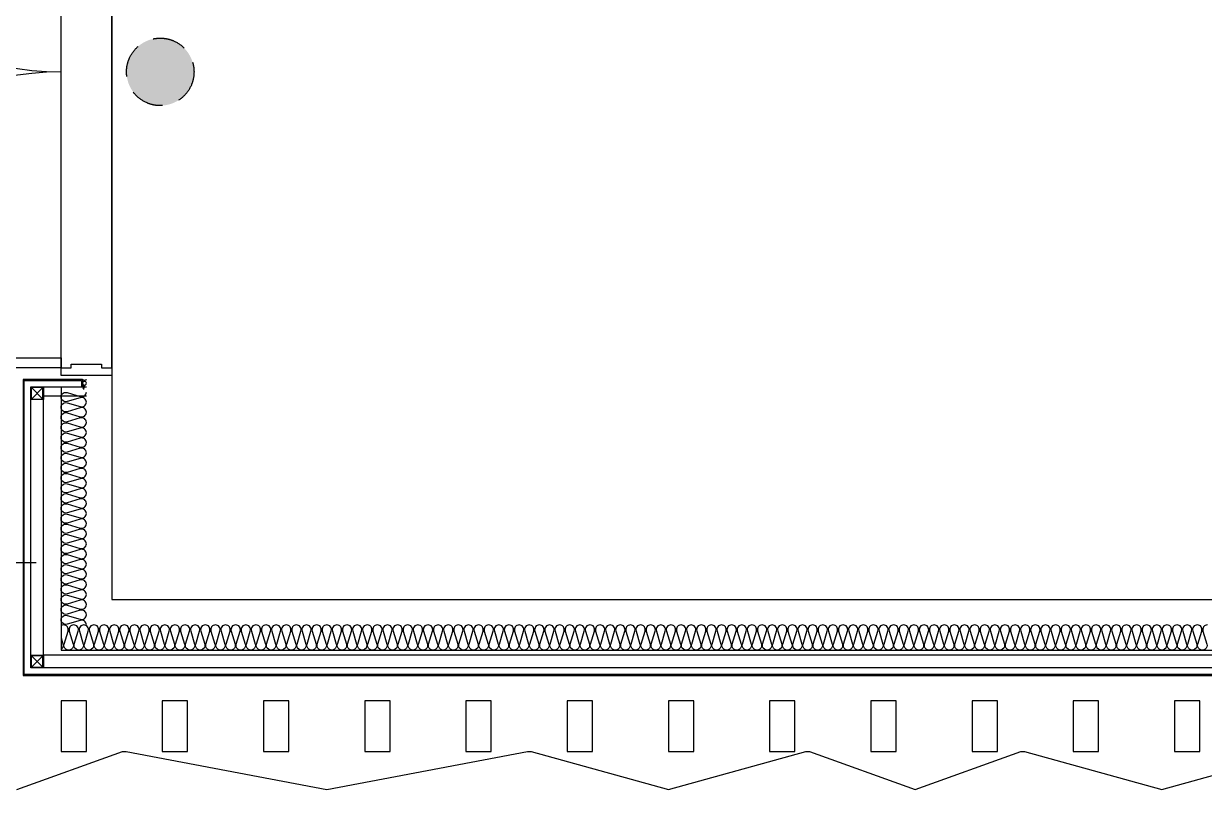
# Model space of a CAD drawing. Header units: millimetres. Extents: x -95754 to 177808, y 34455 to 149960.
# Drawn here: x 108956 to 113622, y 106755 to 109781 of the extents above; entities that cross this region are included whole.
import ezdxf

# ---------------------------------------------------------------- set-up
doc = ezdxf.new("R2010")
doc.units = ezdxf.units.MM
doc.header["$LTSCALE"] = 300
for name, pattern in [('CENTERX2', [4, 2.5, -0.5, 0.5, -0.5]), ('ghid', [3, 2, -1]), ('HID', [2.8, 1.8, -1])]:
    doc.linetypes.add(name, pattern=pattern)
for name, color, linetype in [('6FIN', 6, 'Continuous'), ('A-DOOR', 4, 'Continuous'), ('A-DOOR-1', 1, 'Continuous'), ('A-DOOR-8', 8, 'Continuous'), ('A-ELE-8', 8, 'Continuous'), ('A-FIN', 6, 'Continuous'), ('A-LOUVER', 6, 'Continuous'), ('A-SYM', 7, 'Continuous'), ('A-갑종방화문', 7, 'Continuous'), ('A-방화문표기', 6, 'ghid'), ('A-지붕바닥', 251, 'Continuous'), ('A-하지철물', 55, 'Continuous'), ('ISL', 251, 'Continuous'), ('loco_SCR', 1, 'Continuous'), ('SCREW', 6, 'Continuous'), ('SHEET', 6, 'Continuous'), ('보(girder)', 7, 'HID'), ('복합판넬', 6, 'Continuous'), ('우수계획', 7, 'Continuous'), ('코킹', 191, 'Continuous')]:
    doc.layers.add(name, color=color, linetype=linetype)
doc.layers.add('A-ETC-AREA', color=21, linetype='Continuous', plot=False)

# ---------------------------------------------------------------- blocks, each defined once
blk = doc.blocks.new('FSD-6')
at = {"layer": 'A-DOOR'}
for points in [[(-200, 2400), (-200, 2370), (-160, 2370), (-160, 2355), (-40, 2355), (-40, 2370), (0, 2370), (0, 2400)], [(-200, 2370), (-1330, 2370), (-1330, 2330), (-200, 2330)], [(-200, 30), (-1330, 30), (-1330, 70), (-200, 70)], [(-200, 0), (-200, 30), (-160, 30), (-160, 45), (-40, 45), (-40, 30), (0, 30), (0, 0)]]:
    blk.add_lwpolyline(points, close=True, dxfattribs=at)
at = {"layer": 'A-DOOR-1'}
for centre, start, end in [((-200, 2330), 180, 270), ((-200, 70), 90, 180)]:
    blk.add_arc(centre, 1130, start, end, dxfattribs=at)
at = {"layer": 'A-DOOR-8'}
for p, q in [((-200, 30), (-200, 2370)), ((0, 30), (0, 2370))]:
    blk.add_line(p, q, dxfattribs=at)
blk = doc.blocks.new('*U2290')
at = {"layer": '6FIN'}
blk.add_lwpolyline([(25.3, 50), (-24.7, 50), (-24.7, 0), (25.3, 0)], close=True, dxfattribs=at)
at = {"layer": 'SHEET', "color": 8}
for p, q in [((-22.2, 2.5), (22.8, 47.5)), ((22.8, 2.5), (-22.2, 47.5))]:
    blk.add_line(p, q, dxfattribs=at)
blk.add_lwpolyline([(22.3, 2.3), (-21.7, 2.3, -0.414214), (-22.4, 3), (-22.4, 47, -0.414214), (-21.7, 47.7), (22.3, 47.7, -0.414214), (23, 47), (23, 3, -0.414214)], format="xyb", close=True, dxfattribs=at)
blk = doc.blocks.new('screw-2')
at = {"layer": 'loco_SCR', "linetype": 'CENTERX2'}
blk.add_line((-8.6, 0), (20.1, 0), dxfattribs=at)
at = {"layer": 'loco_SCR'}
for p, q in [((-2.4, 1.6), (-1.7, 3)), ((-0.7, 0.3), (-2.2, 0.8)), ((0, 4), (0, -4)), ((0, 2), (12.5, 2)), ((4.2, 2.5), (2.4, -2.5)), ((5.9, 2.5), (4.1, -2.5)), ((7.6, 2.5), (5.8, -2.5)), ((9.3, 2.5), (7.5, -2.5)), ((11, 2.5), (10.3, 0.5)), ((16, 0), (11.1, 0.8)), ((16, 0), (12.4, -2)), ((16, 0), (12.5, 2)), ((-2.4, -1.6), (-1.7, -3)), ((-0.7, -0.3), (-2.2, -0.8)), ((0, -2), (12.4, -2)), ((9.8, -1), (9.2, -2.5))]:
    blk.add_line(p, q, dxfattribs=at)
for centre, radius, start, end in [((0, 0), 4, 90, 270), ((-2, 1.3), 0.5, 135, 249.90676), ((-2.1, 3.1), 0.393, 352.90945, 75.28993), ((-0.7, 0), 0.262, 273.80758, 86.54792), ((11.1, -0.6), 1.4, 70.8182, 270.52942), ((-2, -1.3), 0.5, 109.98259, 225), ((-2.1, -3), 0.393, 261.9149, 3.48676)]:
    blk.add_arc(centre, radius, start, end, dxfattribs=at)
blk = doc.blocks.new('A$Caf999d5d')
at = {"layer": 'A-FIN'}
for p, q in [((-1, 15), (25, 14.9)), ((3, 19), (29, 18.9)), ((25, 7.4), (25, 14.9)), ((28, 7.4), (25, 7.4)), ((29, 7.4), (25, 7.4)), ((29, 7.4), (29, 18.9))]:
    blk.add_line(p, q, dxfattribs=at)
at = {"layer": '코킹', "color": 1}
blk.add_circle((14.5, 7.5), 7.5, dxfattribs=at)
at = {"layer": '코킹', "color": 1, "extrusion": (0, 0, -1)}
blk.add_ellipse((-1, 7.5), major_axis=(0, 7.5), ratio=0.368706, start_param=0, end_param=3.141604, dxfattribs=at)
at = {"layer": 'SCREW', "xscale": 0.700000000000001, "yscale": 0.700000000000001, "zscale": 0.700000000000001, "rotation": 359.9997454971837}
blk.add_blockref('screw-2', (25, 11.2), dxfattribs=at)
blk = doc.blocks.new('SYM-갑종방화문')
at = {"layer": 'A-방화문표기'}
blk.add_hatch(color=251, dxfattribs=at).paths.add_polyline_path([(-600, 0, 1), (600, 0, 1)])
at = {"layer": 'A-방화문표기', "color": 251}
blk.add_circle((0, 0), 600, dxfattribs=at)
blk = doc.blocks.new('A$C1B410CB1')
at = {"layer": 'A-갑종방화문', "xscale": 0.1666666666666667, "yscale": 0.1666666666666667, "zscale": 0.1666666666666667}
blk.add_blockref('SYM-갑종방화문', (100, 100), dxfattribs=at)
blk = doc.blocks.new('A$Cacae0627')
at = {"layer": '우수계획', "color": 1}
for p, q in [((0, 528), (0, -528)), ((-528, 0), (528, 0))]:
    blk.add_line(p, q, dxfattribs=at)
at = {"layer": '우수계획', "color": 6, "lineweight": -3}
blk.add_lwpolyline([(-250, 250), (250, 250), (250, -250), (-250, -250)], close=True, dxfattribs=at)
blk.add_circle((0, 0), 167, dxfattribs=at)
blk = doc.blocks.new('A$C2f499a12')
at = {"layer": 'A-SYM', "xscale": 0.3749999999999939, "yscale": 0.3749999999999939, "zscale": 0.3749999999999939}
blk.add_blockref('A$Cacae0627', (307.6, 197.9), dxfattribs=at)

msp = doc.modelspace()

# ---------------------------------------------------------------- linework, layer by layer
at = {"layer": 'A-ELE-8', "elevation": 0}
msp.add_lwpolyline([(108928.6, 106755), (109346.1, 106905), (109346.1, 106905), (109361.1, 106905), (109361.1, 106905), (110153.6, 106755), (110946.1, 106905), (110946.1, 106905), (110961.1, 106905), (110961.1, 106905), (111503.6, 106755), (112046.1, 106905), (112046.1, 106905), (112061.1, 106905), (112061.1, 106905), (112478.6, 106755), (112896.1, 106905), (112896.1, 106905), (112911.1, 106905), (112911.1, 106905), (113453.6, 106755), (113996.1, 106905)], dxfattribs=at)
at = {"layer": 'A-ETC-AREA'}
msp.add_lwpolyline([(109303.6, 107505), (145803.6, 107505), (145803.6, 123005), (109303.6, 123005)], close=True, dxfattribs=at)
at = {"layer": 'A-LOUVER', "elevation": 0}
for points in [[(109103.6, 106905), (109203.6, 106905), (109203.6, 107105), (109103.6, 107105)], [(109503.6, 106905), (109603.6, 106905), (109603.6, 107105), (109503.6, 107105)], [(109903.6, 106905), (110003.6, 106905), (110003.6, 107105), (109903.6, 107105)], [(110303.6, 106905), (110403.6, 106905), (110403.6, 107105), (110303.6, 107105)], [(110703.6, 106905), (110803.6, 106905), (110803.6, 107105), (110703.6, 107105)], [(111103.6, 106905), (111203.6, 106905), (111203.6, 107105), (111103.6, 107105)], [(111503.6, 106905), (111603.6, 106905), (111603.6, 107105), (111503.6, 107105)], [(111903.6, 106905), (112003.6, 106905), (112003.6, 107105), (111903.6, 107105)], [(112303.6, 106905), (112403.6, 106905), (112403.6, 107105), (112303.6, 107105)], [(112703.6, 106905), (112803.6, 106905), (112803.6, 107105), (112703.6, 107105)]]:
    msp.add_lwpolyline(points, close=True, dxfattribs=at)
at = {"layer": 'A-LOUVER'}
for points in [[(113103.6, 106905), (113203.6, 106905), (113203.6, 107105), (113103.6, 107105)], [(113503.6, 106905), (113603.6, 106905), (113603.6, 107105), (113503.6, 107105)]]:
    msp.add_lwpolyline(points, close=True, dxfattribs=at)
at = {"layer": 'A-하지철물', "elevation": 0}
for points in [[(145953.6, 108745), (146173.6, 108745), (146173.6, 107235), (108983.6, 107235), (108983.6, 108345), (109203.6, 108345)], [(145953.6, 108695), (146123.6, 108695), (146123.6, 107285), (109033.6, 107285), (109033.6, 108310), (109203.6, 108310)]]:
    msp.add_lwpolyline(points, dxfattribs=at)
at = {"layer": 'ISL'}
msp.add_lwpolyline([(109103.6, 108345), (109103.6, 107305), (146053.6, 107305), (146053.6, 108745)], dxfattribs=at)
msp.add_lwpolyline([(109183.8, 108345, -0.006791), (109183.3, 108345)], format="xyb", dxfattribs=at)
at = {"layer": 'ISL', "elevation": 0}
for points in [[(109203.6, 107405, 0.509267), (109179.3, 107422.7), (109127.8, 107407.4, -1.372593), (109127.8, 107442.7), (109179.3, 107427.4, 0.509267), (109203.6, 107445, 0.509267), (109179.3, 107462.7), (109127.8, 107447.4, -1.372593), (109127.8, 107482.7), (109179.3, 107467.4, 0.509267), (109203.6, 107485, 0.509267), (109179.3, 107502.7), (109127.8, 107487.4, -1.372593), (109127.8, 107522.7), (109179.3, 107507.4, 0.509267), (109203.6, 107525, 0.509267), (109179.3, 107542.7), (109127.8, 107527.4, -1.372593), (109127.8, 107562.7), (109179.3, 107547.4, 0.509267), (109203.6, 107565, 0.509267), (109179.3, 107582.7), (109127.8, 107567.4, -1.372593), (109127.8, 107602.7), (109179.3, 107587.4, 0.509267), (109203.6, 107605, 0.509267), (109179.3, 107622.7), (109127.8, 107607.4, -1.372593), (109127.8, 107642.7), (109179.3, 107627.4, 0.509267), (109203.6, 107645, 0.509267), (109179.3, 107662.7), (109127.8, 107647.4, -1.372593), (109127.8, 107682.7), (109179.3, 107667.4, 0.509267), (109203.6, 107685, 0.509267), (109179.3, 107702.7), (109127.8, 107687.4, -1.372593), (109127.8, 107722.7), (109179.3, 107707.4, 0.509267), (109203.6, 107725, 0.509267), (109179.3, 107742.7), (109127.8, 107727.4, -1.372593), (109127.8, 107762.7), (109179.3, 107747.4, 0.509267), (109203.6, 107765, 0.509267), (109179.3, 107782.7), (109127.8, 107767.4, -1.372593), (109127.8, 107802.7), (109179.3, 107787.4, 0.509267), (109203.6, 107805, 0.509267), (109179.3, 107822.7), (109127.8, 107807.4, -1.372593), (109127.8, 107842.7), (109179.3, 107827.4, 0.509267), (109203.6, 107845, 0.509267), (109179.3, 107862.7), (109127.8, 107847.4, -1.372593), (109127.8, 107882.7), (109179.3, 107867.4, 0.509267), (109203.6, 107885, 0.509267), (109179.3, 107902.7), (109127.8, 107887.4, -1.372593), (109127.8, 107922.7), (109179.3, 107907.4, 0.509267), (109203.6, 107925, 0.509267), (109179.3, 107942.7), (109127.8, 107927.4, -1.372593), (109127.8, 107962.7), (109179.3, 107947.4, 0.509267), (109203.6, 107965, 0.509267), (109179.3, 107982.7), (109127.8, 107967.4, -1.372593), (109127.8, 108002.7), (109179.3, 107987.4, 0.509267), (109203.6, 108005, 0.509267), (109179.3, 108022.7), (109127.8, 108007.4, -1.372593), (109127.8, 108042.7), (109179.3, 108027.4, 0.509267), (109203.6, 108045, 0.509267), (109179.3, 108062.7), (109127.8, 108047.4, -1.372593), (109127.8, 108082.7), (109179.3, 108067.4, 0.509267), (109203.6, 108085, 0.509267), (109179.3, 108102.7), (109127.8, 108087.4, -1.372593), (109127.8, 108122.7), (109179.3, 108107.4, 0.509267), (109203.6, 108125, 0.509267), (109179.3, 108142.7), (109127.8, 108127.4, -1.372593), (109127.8, 108162.7), (109179.3, 108147.4, 0.509267), (109203.6, 108165, 0.509267), (109179.3, 108182.7), (109127.8, 108167.4, -1.372593), (109127.8, 108202.7), (109179.3, 108187.4, 0.509267), (109203.6, 108205, 0.509267), (109179.3, 108222.7), (109127.8, 108207.4, -1.372593), (109127.8, 108242.7), (109179.3, 108227.4, 0.509267), (109203.6, 108245, 0.509267), (109179.3, 108262.7), (109127.8, 108247.4, -1.372593), (109127.8, 108282.7), (109179.3, 108267.4, 0.509267), (109203.6, 108285, 0.509267), (109179.3, 108302.7), (109127.8, 108287.4, -1.372593), (109127.8, 108322.7), (109179.3, 108307.4, 0.509267), (109203.6, 108325)], [(113633.6, 107405, 0.509267), (113615.9, 107380.8), (113631.2, 107329.3, -1.372593), (113595.9, 107329.3), (113611.2, 107380.8, 0.509267), (113593.6, 107405, 0.509267), (113575.9, 107380.8), (113591.2, 107329.3, -1.372593), (113555.9, 107329.3), (113571.2, 107380.8, 0.509267), (113553.6, 107405, 0.509267), (113535.9, 107380.8), (113551.2, 107329.3, -1.372593), (113515.9, 107329.3), (113531.2, 107380.8, 0.509267), (113513.6, 107405, 0.509267), (113495.9, 107380.8), (113511.2, 107329.3, -1.372593), (113475.9, 107329.3), (113491.2, 107380.8, 0.509267), (113473.6, 107405, 0.509267), (113455.9, 107380.8), (113471.2, 107329.3, -1.372593), (113435.9, 107329.3), (113451.2, 107380.8, 0.509267), (113433.6, 107405, 0.509267), (113415.9, 107380.8), (113431.2, 107329.3, -1.372593), (113395.9, 107329.3), (113411.2, 107380.8, 0.509267), (113393.6, 107405, 0.509267), (113375.9, 107380.8), (113391.2, 107329.3, -1.372593), (113355.9, 107329.3), (113371.2, 107380.8, 0.509267), (113353.6, 107405, 0.509267), (113335.9, 107380.8), (113351.2, 107329.3, -1.372593), (113315.9, 107329.3), (113331.2, 107380.8, 0.509267), (113313.6, 107405, 0.509267), (113295.9, 107380.8), (113311.2, 107329.3, -1.372593), (113275.9, 107329.3), (113291.2, 107380.8, 0.509267), (113273.6, 107405, 0.509267), (113255.9, 107380.8), (113271.2, 107329.3, -1.372593), (113235.9, 107329.3), (113251.2, 107380.8, 0.509267), (113233.6, 107405, 0.509267), (113215.9, 107380.8), (113231.2, 107329.3, -1.372593), (113195.9, 107329.3), (113211.2, 107380.8, 0.509267), (113193.6, 107405, 0.509267), (113175.9, 107380.8), (113191.2, 107329.3, -1.372593), (113155.9, 107329.3), (113171.2, 107380.8, 0.509267), (113153.6, 107405, 0.509267), (113135.9, 107380.8), (113151.2, 107329.3, -1.372593), (113115.9, 107329.3), (113131.2, 107380.8, 0.509267), (113113.6, 107405, 0.509267), (113095.9, 107380.8), (113111.2, 107329.3, -1.372593), (113075.9, 107329.3), (113091.2, 107380.8, 0.509267), (113073.6, 107405, 0.509267), (113055.9, 107380.8), (113071.2, 107329.3, -1.372593), (113035.9, 107329.3), (113051.2, 107380.8, 0.509267), (113033.6, 107405, 0.509267), (113015.9, 107380.8), (113031.2, 107329.3, -1.372593), (112995.9, 107329.3), (113011.2, 107380.8, 0.509267), (112993.6, 107405, 0.509267), (112975.9, 107380.8), (112991.2, 107329.3, -1.372593), (112955.9, 107329.3), (112971.2, 107380.8, 0.509267), (112953.6, 107405, 0.509267), (112935.9, 107380.8), (112951.2, 107329.3, -1.372593), (112915.9, 107329.3), (112931.2, 107380.8, 0.509267), (112913.6, 107405, 0.509267), (112895.9, 107380.8), (112911.2, 107329.3, -1.372593), (112875.9, 107329.3), (112891.2, 107380.8, 0.509267), (112873.6, 107405, 0.509267), (112855.9, 107380.8), (112871.2, 107329.3, -1.372593), (112835.9, 107329.3), (112851.2, 107380.8, 0.509267), (112833.6, 107405, 0.509267), (112815.9, 107380.8), (112831.2, 107329.3, -1.372593), (112795.9, 107329.3), (112811.2, 107380.8, 0.509267), (112793.6, 107405, 0.509267), (112775.9, 107380.8), (112791.2, 107329.3, -1.372593), (112755.9, 107329.3), (112771.2, 107380.8, 0.509267), (112753.6, 107405, 0.509267), (112735.9, 107380.8), (112751.2, 107329.3, -1.372593), (112715.9, 107329.3), (112731.2, 107380.8, 0.509267), (112713.6, 107405, 0.509267), (112695.9, 107380.8), (112711.2, 107329.3, -1.372593), (112675.9, 107329.3), (112691.2, 107380.8, 0.509267), (112673.6, 107405, 0.509267), (112655.9, 107380.8), (112671.2, 107329.3, -1.372593), (112635.9, 107329.3), (112651.2, 107380.8, 0.509267), (112633.6, 107405, 0.509267), (112615.9, 107380.8), (112631.2, 107329.3, -1.372593), (112595.9, 107329.3), (112611.2, 107380.8, 0.509267), (112593.6, 107405, 0.509267), (112575.9, 107380.8), (112591.2, 107329.3, -1.372593), (112555.9, 107329.3), (112571.2, 107380.8, 0.509267), (112553.6, 107405, 0.509267), (112535.9, 107380.8), (112551.2, 107329.3, -1.372593), (112515.9, 107329.3), (112531.2, 107380.8, 0.509267), (112513.6, 107405, 0.509267), (112495.9, 107380.8), (112511.2, 107329.3, -1.372593), (112475.9, 107329.3), (112491.2, 107380.8, 0.509267), (112473.6, 107405, 0.509267), (112455.9, 107380.8), (112471.2, 107329.3, -1.372593), (112435.9, 107329.3), (112451.2, 107380.8, 0.509267), (112433.6, 107405, 0.509267), (112415.9, 107380.8), (112431.2, 107329.3, -1.372593), (112395.9, 107329.3), (112411.2, 107380.8, 0.509267), (112393.6, 107405, 0.509267), (112375.9, 107380.8), (112391.2, 107329.3, -1.372593), (112355.9, 107329.3), (112371.2, 107380.8, 0.509267), (112353.6, 107405, 0.509267), (112335.9, 107380.8), (112351.2, 107329.3, -1.372593), (112315.9, 107329.3), (112331.2, 107380.8, 0.509267), (112313.6, 107405, 0.509267), (112295.9, 107380.8), (112311.2, 107329.3, -1.372593), (112275.9, 107329.3), (112291.2, 107380.8, 0.509267), (112273.6, 107405, 0.509267), (112255.9, 107380.8), (112271.2, 107329.3, -1.372593), (112235.9, 107329.3), (112251.2, 107380.8, 0.509267), (112233.6, 107405, 0.509267), (112215.9, 107380.8), (112231.2, 107329.3, -1.372593), (112195.9, 107329.3), (112211.2, 107380.8, 0.509267), (112193.6, 107405, 0.509267), (112175.9, 107380.8), (112191.2, 107329.3, -1.372593), (112155.9, 107329.3), (112171.2, 107380.8, 0.509267), (112153.6, 107405, 0.509267), (112135.9, 107380.8), (112151.2, 107329.3, -1.372593), (112115.9, 107329.3), (112131.2, 107380.8, 0.509267), (112113.6, 107405, 0.509267), (112095.9, 107380.8), (112111.2, 107329.3, -1.372593), (112075.9, 107329.3), (112091.2, 107380.8, 0.509267), (112073.6, 107405, 0.509267), (112055.9, 107380.8), (112071.2, 107329.3, -1.372593), (112035.9, 107329.3), (112051.2, 107380.8, 0.509267), (112033.6, 107405, 0.509267), (112015.9, 107380.8), (112031.2, 107329.3, -1.372593), (111995.9, 107329.3), (112011.2, 107380.8, 0.509267), (111993.6, 107405, 0.509267), (111975.9, 107380.8), (111991.2, 107329.3, -1.372593), (111955.9, 107329.3), (111971.2, 107380.8, 0.509267), (111953.6, 107405, 0.509267), (111935.9, 107380.8), (111951.2, 107329.3, -1.372593), (111915.9, 107329.3), (111931.2, 107380.8, 0.509267), (111913.6, 107405, 0.509267), (111895.9, 107380.8), (111911.2, 107329.3, -1.372593), (111875.9, 107329.3), (111891.2, 107380.8, 0.509267), (111873.6, 107405, 0.509267), (111855.9, 107380.8), (111871.2, 107329.3, -1.372593), (111835.9, 107329.3), (111851.2, 107380.8, 0.509267), (111833.6, 107405, 0.509267), (111815.9, 107380.8), (111831.2, 107329.3, -1.372593), (111795.9, 107329.3), (111811.2, 107380.8, 0.509267), (111793.6, 107405, 0.509267), (111775.9, 107380.8), (111791.2, 107329.3, -1.372593), (111755.9, 107329.3), (111771.2, 107380.8, 0.509267), (111753.6, 107405, 0.509267), (111735.9, 107380.8), (111751.2, 107329.3, -1.372593), (111715.9, 107329.3), (111731.2, 107380.8, 0.509267), (111713.6, 107405, 0.509267), (111695.9, 107380.8), (111711.2, 107329.3, -1.372593), (111675.9, 107329.3), (111691.2, 107380.8, 0.509267), (111673.6, 107405, 0.509267), (111655.9, 107380.8), (111671.2, 107329.3, -1.372593), (111635.9, 107329.3), (111651.2, 107380.8, 0.509267), (111633.6, 107405, 0.509267), (111615.9, 107380.8), (111631.2, 107329.3, -1.372593), (111595.9, 107329.3), (111611.2, 107380.8, 0.509267), (111593.6, 107405, 0.509267), (111575.9, 107380.8), (111591.2, 107329.3, -1.372593), (111555.9, 107329.3), (111571.2, 107380.8, 0.509267), (111553.6, 107405, 0.509267), (111535.9, 107380.8), (111551.2, 107329.3, -1.372593), (111515.9, 107329.3), (111531.2, 107380.8, 0.509267), (111513.6, 107405, 0.509267), (111495.9, 107380.8), (111511.2, 107329.3, -1.372593), (111475.9, 107329.3), (111491.2, 107380.8, 0.509267), (111473.6, 107405, 0.509267), (111455.9, 107380.8), (111471.2, 107329.3, -1.372593), (111435.9, 107329.3), (111451.2, 107380.8, 0.509267), (111433.6, 107405, 0.509267), (111415.9, 107380.8), (111431.2, 107329.3, -1.372593), (111395.9, 107329.3), (111411.2, 107380.8, 0.509267), (111393.6, 107405, 0.509267), (111375.9, 107380.8), (111391.2, 107329.3, -1.372593), (111355.9, 107329.3), (111371.2, 107380.8, 0.509267), (111353.6, 107405, 0.509267), (111335.9, 107380.8), (111351.2, 107329.3, -1.372593), (111315.9, 107329.3), (111331.2, 107380.8, 0.509267), (111313.6, 107405, 0.509267), (111295.9, 107380.8), (111311.2, 107329.3, -1.372593), (111275.9, 107329.3), (111291.2, 107380.8, 0.509267), (111273.6, 107405, 0.509267), (111255.9, 107380.8), (111271.2, 107329.3, -1.372593), (111235.9, 107329.3), (111251.2, 107380.8, 0.509267), (111233.6, 107405, 0.509267), (111215.9, 107380.8), (111231.2, 107329.3, -1.372593), (111195.9, 107329.3), (111211.2, 107380.8, 0.509267), (111193.6, 107405, 0.509267), (111175.9, 107380.8), (111191.2, 107329.3, -1.372593), (111155.9, 107329.3), (111171.2, 107380.8, 0.509267), (111153.6, 107405, 0.509267), (111135.9, 107380.8), (111151.2, 107329.3, -1.372593), (111115.9, 107329.3), (111131.2, 107380.8, 0.509267), (111113.6, 107405, 0.509267), (111095.9, 107380.8), (111111.2, 107329.3, -1.372593), (111075.9, 107329.3), (111091.2, 107380.8, 0.509267), (111073.6, 107405, 0.509267), (111055.9, 107380.8), (111071.2, 107329.3, -1.372593), (111035.9, 107329.3), (111051.2, 107380.8, 0.509267), (111033.6, 107405, 0.509267), (111015.9, 107380.8), (111031.2, 107329.3, -1.372593), (110995.9, 107329.3), (111011.2, 107380.8, 0.509267), (110993.6, 107405, 0.509267), (110975.9, 107380.8), (110991.2, 107329.3, -1.372593), (110955.9, 107329.3), (110971.2, 107380.8, 0.509267), (110953.6, 107405, 0.509267), (110935.9, 107380.8), (110951.2, 107329.3, -1.372593), (110915.9, 107329.3), (110931.2, 107380.8, 0.509267), (110913.6, 107405, 0.509267), (110895.9, 107380.8), (110911.2, 107329.3, -1.372593), (110875.9, 107329.3), (110891.2, 107380.8, 0.509267), (110873.6, 107405, 0.509267), (110855.9, 107380.8), (110871.2, 107329.3, -1.372593), (110835.9, 107329.3), (110851.2, 107380.8, 0.509267), (110833.6, 107405, 0.509267), (110815.9, 107380.8), (110831.2, 107329.3, -1.372593), (110795.9, 107329.3), (110811.2, 107380.8, 0.509267), (110793.6, 107405, 0.509267), (110775.9, 107380.8), (110791.2, 107329.3, -1.372593), (110755.9, 107329.3), (110771.2, 107380.8, 0.509267), (110753.6, 107405, 0.509267), (110735.9, 107380.8), (110751.2, 107329.3, -1.372593), (110715.9, 107329.3), (110731.2, 107380.8, 0.509267), (110713.6, 107405, 0.509267), (110695.9, 107380.8), (110711.2, 107329.3, -1.372593), (110675.9, 107329.3), (110691.2, 107380.8, 0.509267), (110673.6, 107405, 0.509267), (110655.9, 107380.8), (110671.2, 107329.3, -1.372593), (110635.9, 107329.3), (110651.2, 107380.8, 0.509267), (110633.6, 107405, 0.509267), (110615.9, 107380.8), (110631.2, 107329.3, -1.372593), (110595.9, 107329.3), (110611.2, 107380.8, 0.509267), (110593.6, 107405, 0.509267), (110575.9, 107380.8), (110591.2, 107329.3, -1.372593), (110555.9, 107329.3), (110571.2, 107380.8, 0.509267), (110553.6, 107405, 0.509267), (110535.9, 107380.8), (110551.2, 107329.3, -1.372593), (110515.9, 107329.3), (110531.2, 107380.8, 0.509267), (110513.6, 107405, 0.509267), (110495.9, 107380.8), (110511.2, 107329.3, -1.372593), (110475.9, 107329.3), (110491.2, 107380.8, 0.509267), (110473.6, 107405, 0.509267), (110455.9, 107380.8), (110471.2, 107329.3, -1.372593), (110435.9, 107329.3), (110451.2, 107380.8, 0.509267), (110433.6, 107405, 0.509267), (110415.9, 107380.8), (110431.2, 107329.3, -1.372593), (110395.9, 107329.3), (110411.2, 107380.8, 0.509267), (110393.6, 107405, 0.509267), (110375.9, 107380.8), (110391.2, 107329.3, -1.372593), (110355.9, 107329.3), (110371.2, 107380.8, 0.509267), (110353.6, 107405, 0.509267), (110335.9, 107380.8), (110351.2, 107329.3, -1.372593), (110315.9, 107329.3), (110331.2, 107380.8, 0.509267), (110313.6, 107405, 0.509267), (110295.9, 107380.8), (110311.2, 107329.3, -1.372593), (110275.9, 107329.3), (110291.2, 107380.8, 0.509267), (110273.6, 107405, 0.509267), (110255.9, 107380.8), (110271.2, 107329.3, -1.372593), (110235.9, 107329.3), (110251.2, 107380.8, 0.509267), (110233.6, 107405, 0.509267), (110215.9, 107380.8), (110231.2, 107329.3, -1.372593), (110195.9, 107329.3), (110211.2, 107380.8, 0.509267), (110193.6, 107405, 0.509267), (110175.9, 107380.8), (110191.2, 107329.3, -1.372593), (110155.9, 107329.3), (110171.2, 107380.8, 0.509267), (110153.6, 107405, 0.509267), (110135.9, 107380.8), (110151.2, 107329.3, -1.372593), (110115.9, 107329.3), (110131.2, 107380.8, 0.509267), (110113.6, 107405, 0.509267), (110095.9, 107380.8), (110111.2, 107329.3, -1.372593), (110075.9, 107329.3), (110091.2, 107380.8, 0.509267), (110073.6, 107405, 0.509267), (110055.9, 107380.8), (110071.2, 107329.3, -1.372593), (110035.9, 107329.3), (110051.2, 107380.8, 0.509267), (110033.6, 107405, 0.509267), (110015.9, 107380.8), (110031.2, 107329.3, -1.372593), (109995.9, 107329.3), (110011.2, 107380.8, 0.509267), (109993.6, 107405, 0.509267), (109975.9, 107380.8), (109991.2, 107329.3, -1.372593), (109955.9, 107329.3), (109971.2, 107380.8, 0.509267), (109953.6, 107405, 0.509267), (109935.9, 107380.8), (109951.2, 107329.3, -1.372593), (109915.9, 107329.3), (109931.2, 107380.8, 0.509267), (109913.6, 107405, 0.509267), (109895.9, 107380.8), (109911.2, 107329.3, -1.372593), (109875.9, 107329.3), (109891.2, 107380.8, 0.509267), (109873.6, 107405, 0.509267), (109855.9, 107380.8), (109871.2, 107329.3, -1.372593), (109835.9, 107329.3), (109851.2, 107380.8, 0.509267), (109833.6, 107405, 0.509267), (109815.9, 107380.8), (109831.2, 107329.3, -1.372593), (109795.9, 107329.3), (109811.2, 107380.8, 0.509267), (109793.6, 107405, 0.509267), (109775.9, 107380.8), (109791.2, 107329.3, -1.372593), (109755.9, 107329.3), (109771.2, 107380.8, 0.509267), (109753.6, 107405, 0.509267), (109735.9, 107380.8), (109751.2, 107329.3, -1.372593), (109715.9, 107329.3), (109731.2, 107380.8, 0.509267), (109713.6, 107405, 0.509267), (109695.9, 107380.8), (109711.2, 107329.3, -1.372593), (109675.9, 107329.3), (109691.2, 107380.8, 0.509267), (109673.6, 107405, 0.509267), (109655.9, 107380.8), (109671.2, 107329.3, -1.372593), (109635.9, 107329.3), (109651.2, 107380.8, 0.509267), (109633.6, 107405, 0.509267), (109615.9, 107380.8), (109631.2, 107329.3, -1.372593), (109595.9, 107329.3), (109611.2, 107380.8, 0.509267), (109593.6, 107405, 0.509267), (109575.9, 107380.8), (109591.2, 107329.3, -1.372593), (109555.9, 107329.3), (109571.2, 107380.8, 0.509267), (109553.6, 107405, 0.509267), (109535.9, 107380.8), (109551.2, 107329.3, -1.372593), (109515.9, 107329.3), (109531.2, 107380.8, 0.509267), (109513.6, 107405, 0.509267), (109495.9, 107380.8), (109511.2, 107329.3, -1.372593), (109475.9, 107329.3), (109491.2, 107380.8, 0.509267), (109473.6, 107405, 0.509267), (109455.9, 107380.8), (109471.2, 107329.3, -1.372593), (109435.9, 107329.3), (109451.2, 107380.8, 0.509267), (109433.6, 107405, 0.509267), (109415.9, 107380.8), (109431.2, 107329.3, -1.372593), (109395.9, 107329.3), (109411.2, 107380.8, 0.509267), (109393.6, 107405, 0.509267), (109375.9, 107380.8), (109391.2, 107329.3, -1.372593), (109355.9, 107329.3), (109371.2, 107380.8, 0.509267), (109353.6, 107405, 0.509267), (109335.9, 107380.8), (109351.2, 107329.3, -1.372593), (109315.9, 107329.3), (109331.2, 107380.8, 0.509267), (109313.6, 107405, 0.509267), (109295.9, 107380.8), (109311.2, 107329.3, -1.372593), (109275.9, 107329.3), (109291.2, 107380.8, 0.509267), (109273.6, 107405, 0.509267), (109255.9, 107380.8), (109271.2, 107329.3, -1.372593), (109235.9, 107329.3), (109251.2, 107380.8, 0.509267), (109233.6, 107405, 0.509267), (109215.9, 107380.8), (109231.2, 107329.3, -1.372593), (109195.9, 107329.3), (109211.2, 107380.8, 0.509267), (109193.6, 107405, 0.509267), (109175.9, 107380.8), (109191.2, 107329.3, -1.372593), (109155.9, 107329.3), (109171.2, 107380.8, 0.509267), (109153.6, 107405, 0.509267), (109135.9, 107380.8), (109151.2, 107329.3, -1.372593), (109115.9, 107329.3), (109131.2, 107380.8, 0.509267), (109113.6, 107405, 0.143017), (109103.6, 107402.1, 0.143017)], [(109103.6, 107355), (109111.2, 107329.3, -0.340239), (109103.6, 107308)]]:
    msp.add_lwpolyline(points, format="xyb", dxfattribs=at)
at = {"layer": '복합판넬', "elevation": 0}
for points in [[(109188.6, 108375), (108953.6, 108375), (108953.6, 107205), (146203.6, 107205), (146203.6, 108775), (145968.6, 108775)], [(145972.6, 108771), (146199.6, 108771), (146199.6, 107209), (108957.6, 107209), (108957.6, 108371), (109184.6, 108371)]]:
    msp.add_lwpolyline(points, dxfattribs=at)

# ---------------------------------------------------------------- block references
at = {"layer": 'A-DOOR'}
msp.add_blockref('FSD-6', (109303.6, 108390), dxfattribs=at)
at = {"layer": 'A-FIN', "xscale": -1, "rotation": 90}
msp.add_blockref('A$Caf999d5d', (109203.6, 108374), dxfattribs=at)
at = {"layer": 'A-갑종방화문', "xscale": 1.333333333333056, "yscale": 1.333333333333056, "zscale": 1.333333333333056, "rotation": 89.99999999999999}
msp.add_blockref('A$C1B410CB1', (109628.9, 109456.7), dxfattribs=at)
at = {"layer": 'A-지붕바닥'}
msp.add_blockref('A$C2f499a12', (108499.1, 107454.1), dxfattribs=at)
at = {"layer": '보(girder)', "xscale": -1, "rotation": 270}
msp.add_blockref('*U2290', (108983.6, 108319.7), dxfattribs=at)
at = {"layer": '보(girder)', "xscale": -1}
msp.add_blockref('*U2290', (109008.9, 107235), dxfattribs=at)

doc.saveas('drawing.dxf')
